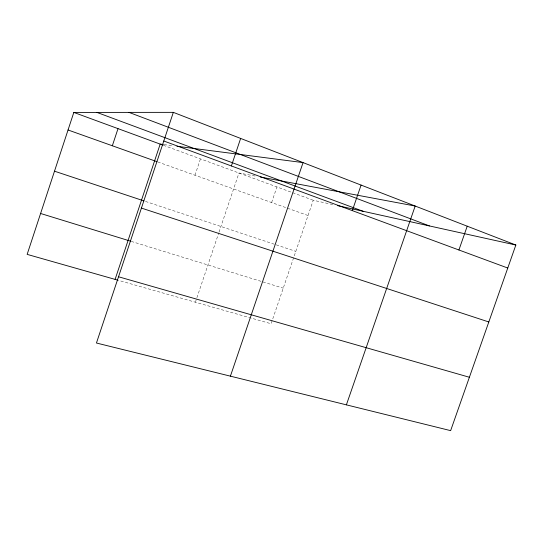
<?xml version="1.0" encoding="UTF-8"?>
<svg xmlns="http://www.w3.org/2000/svg" width="543" height="543" viewBox="0 0 543 543"><rect width="100%" height="100%" fill="white"/><g stroke="black" fill="none" stroke-linecap="round" stroke-linejoin="round"><path stroke-width="0.41" stroke-dasharray="2.71 2.04" d="M194.985 175.226L200.462 158.882M195.385 302.227L218.768 232.906M219.039 232.099L238.974 173.007L255.346 176.075M271.629 202.546L276.93 186.935M332.71 204.555L313.243 200.252L271.1 323.757L118.32 280.303M164.156 144.621L172.124 145.653M131.291 241.397L283.242 288.163M145.504 201.426L295.806 251.361M157.775 161.963L308.03 215.523M163.341 145.266L313.243 200.252"/><path stroke-width="0.81" d="M173.339 112.36L96.444 343.02L450.636 430.64L515.85 245.029L173.339 112.36L73.821 112.421L27.15 254.375L117.512 280.073M112.34 145.768L118.014 128.637M115.102 279.387L160.185 144.105L163.362 144.513M231.372 165.954L240.644 138.431M230.408 376.156L303.055 162.601L176.943 146.271M352.319 210.623L361.081 185.082M346.386 404.847L415.185 206.035L260.341 177.011M458.916 249.99L467.218 226.193M337.671 205.654L515.85 245.029M118.53 276.767L469.39 377.256M40.596 213.48L130.49 241.146M141.424 208.084L488.815 321.965M54.497 171.188L143.909 200.896M68.045 129.981L156.981 161.678M73.821 112.421L162.554 144.974M163.789 140.997L507.766 268.032M96.898 112.408L363.063 211.261M128.996 112.387L429.425 225.929"/></g></svg>
